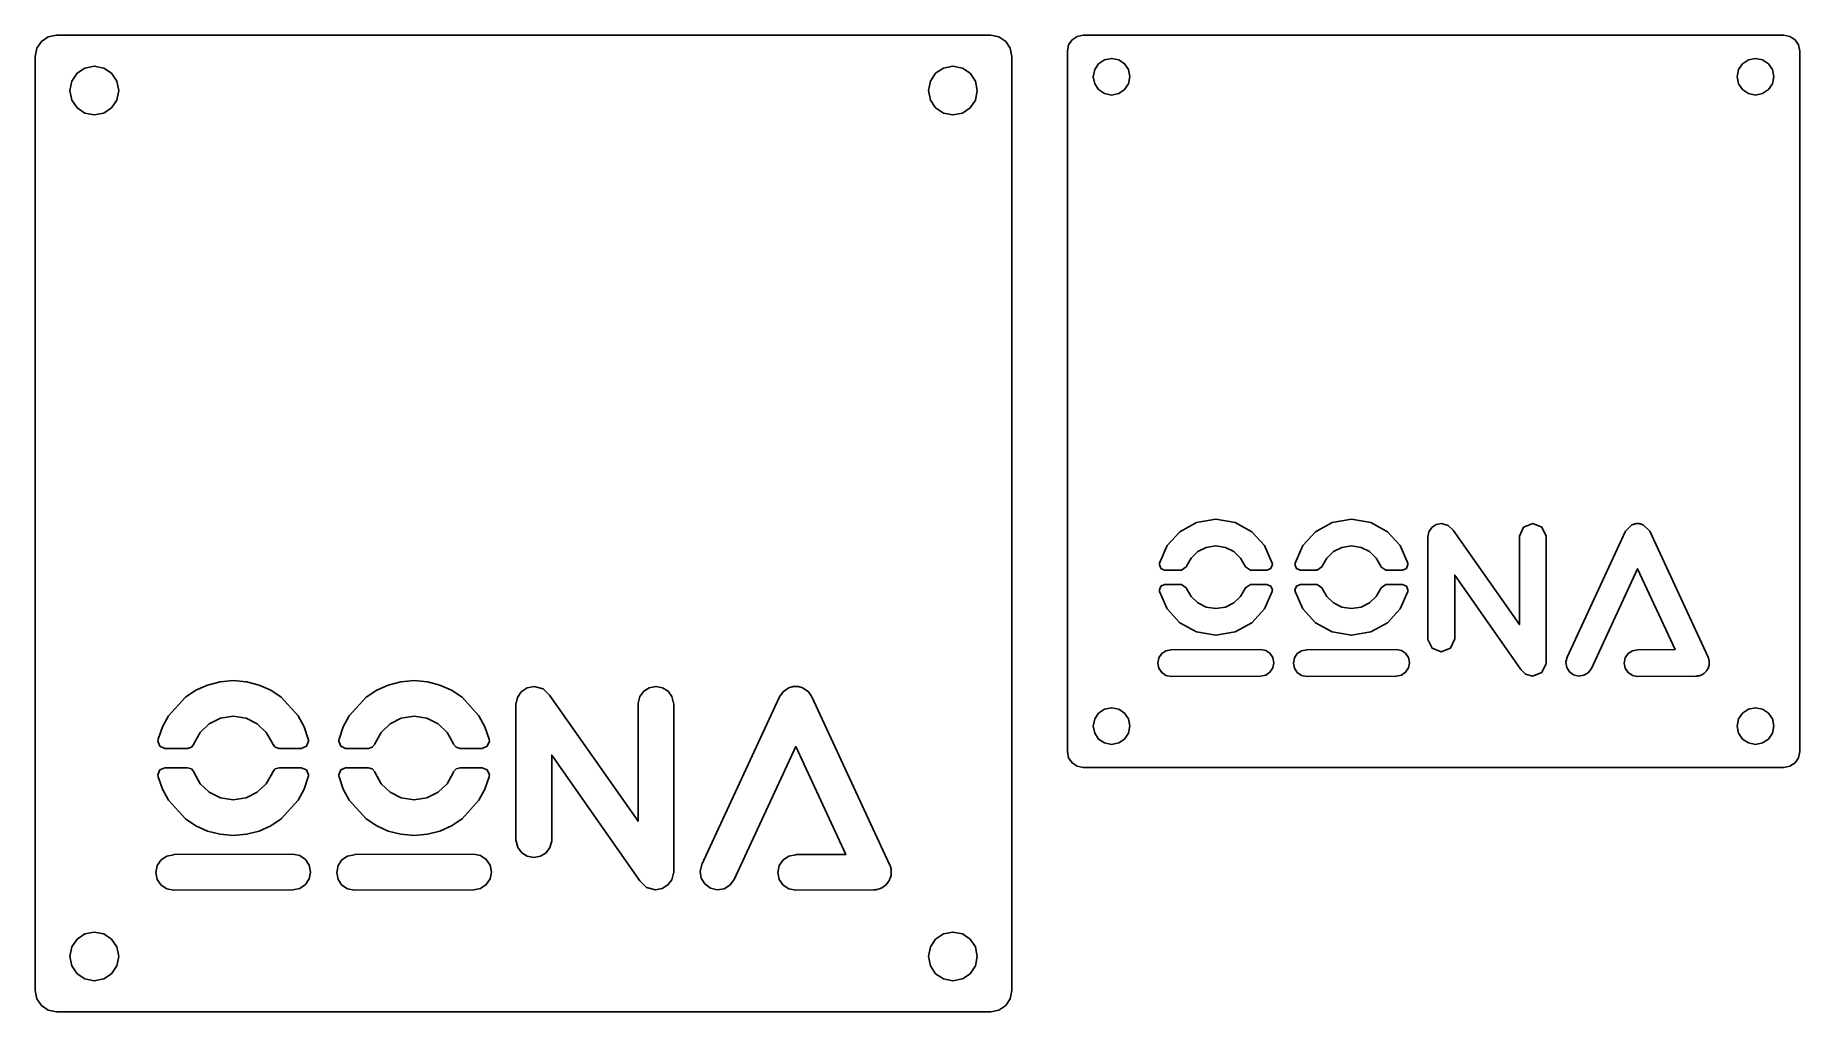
# Model space of a CAD drawing. Extents: x 71.5 to 143.8, y 26.8 to 66.8.
import ezdxf

# ---------------------------------------------------------------- set-up
doc = ezdxf.new("R2010")
doc.units = 0
doc.layers.add('Layer_1', color=7, linetype='CONTINUOUS')

msp = doc.modelspace()

# ---------------------------------------------------------------- linework, layer by layer
at = {"layer": 'Layer_1', "color": 7}
for points in [[(110.635742, 66.80048), (72.368173, 66.80048), (72.030002, 66.732179), (71.75381, 66.545907), (71.567577, 66.26961), (71.499281, 65.931236), (71.499281, 27.664019), (71.567577, 27.325645), (71.75381, 27.049348), (72.030002, 26.863076), (72.368173, 26.794775), (110.635742, 26.794775), (110.974062, 26.863076), (111.250237, 27.049348), (111.436388, 27.325645), (111.504634, 27.664019), (111.504634, 65.931236), (111.436388, 66.26961), (111.250237, 66.545907), (110.974062, 66.732179), (110.635742, 66.80048)], [(143.126152, 66.80048), (114.429444, 66.80048), (114.17583, 66.749272), (113.968716, 66.609627), (113.829071, 66.402514), (113.777863, 66.1489), (113.777863, 37.452191), (113.829071, 37.198577), (113.968716, 36.991463), (114.17583, 36.851819), (114.429444, 36.800611), (143.126152, 36.800611), (143.379767, 36.851819), (143.58688, 36.991463), (143.726525, 37.198577), (143.777733, 37.452191), (143.777733, 66.1489), (143.726525, 66.402514), (143.58688, 66.609627), (143.379767, 66.749272), (143.126152, 66.80048)], [(116.340018, 65.103653), (116.281071, 64.81174), (116.120326, 64.57334), (115.881925, 64.412594), (115.590012, 64.353647), (115.298155, 64.412594), (115.059876, 64.57334), (114.899251, 64.81174), (114.84036, 65.103653), (114.899251, 65.395565), (115.059876, 65.633966), (115.298155, 65.794712), (115.590012, 65.853658), (115.881925, 65.794712), (116.120326, 65.633966), (116.281071, 65.395565), (116.340018, 65.103653)], [(142.715482, 65.103653), (142.656535, 64.81174), (142.49579, 64.57334), (142.257389, 64.412594), (141.965477, 64.353647), (141.673619, 64.412594), (141.43534, 64.57334), (141.274716, 64.81174), (141.215824, 65.103653), (141.274716, 65.395565), (141.43534, 65.633966), (141.673619, 65.794712), (141.965477, 65.853658), (142.257389, 65.794712), (142.49579, 65.633966), (142.656535, 65.395565), (142.715482, 65.103653)], [(74.915897, 64.537761), (74.837316, 64.148426), (74.623004, 63.830529), (74.305107, 63.616217), (73.915772, 63.537636), (73.526642, 63.616217), (73.20885, 63.830529), (72.994576, 64.148426), (72.916, 64.537761), (72.994576, 64.927095), (73.20885, 65.244992), (73.526642, 65.459304), (73.915772, 65.537886), (74.305107, 65.459304), (74.623004, 65.244992), (74.837316, 64.927095), (74.915897, 64.537761)], [(110.08809, 64.537761), (110.009509, 64.148426), (109.795196, 63.830529), (109.4773, 63.616217), (109.087965, 63.537636), (108.698835, 63.616217), (108.381043, 63.830529), (108.166769, 64.148426), (108.088193, 64.537761), (108.166769, 64.927095), (108.381043, 65.244992), (108.698835, 65.459304), (109.087965, 65.537886), (109.4773, 65.459304), (109.795196, 65.244992), (110.009509, 64.927095), (110.08809, 64.537761)], [(116.340018, 38.497257), (116.281071, 38.205345), (116.120326, 37.966944), (115.881925, 37.806199), (115.590012, 37.747252), (115.298155, 37.806199), (115.059876, 37.966944), (114.899251, 38.205345), (114.84036, 38.497257), (114.899251, 38.78917), (115.059876, 39.027571), (115.298155, 39.188316), (115.590012, 39.247263), (115.881925, 39.188316), (116.120326, 39.027571), (116.281071, 38.78917), (116.340018, 38.497257)], [(142.715482, 38.497257), (142.656535, 38.205345), (142.49579, 37.966944), (142.257389, 37.806199), (141.965477, 37.747252), (141.673619, 37.806199), (141.43534, 37.966944), (141.274716, 38.205345), (141.215824, 38.497257), (141.274716, 38.78917), (141.43534, 39.027571), (141.673619, 39.188316), (141.965477, 39.247263), (142.257389, 39.188316), (142.49579, 39.027571), (142.656535, 38.78917), (142.715482, 38.497257)], [(74.915897, 29.05763), (74.837316, 28.668295), (74.623004, 28.350398), (74.305107, 28.136086), (73.915772, 28.057505), (73.526642, 28.136086), (73.20885, 28.350398), (72.994576, 28.668295), (72.916, 29.05763), (72.994576, 29.446964), (73.20885, 29.764861), (73.526642, 29.979173), (73.915772, 30.057755), (74.305107, 29.979173), (74.623004, 29.764861), (74.837316, 29.446964), (74.915897, 29.05763)], [(110.08809, 29.05763), (110.009509, 28.668295), (109.795196, 28.350398), (109.4773, 28.136086), (109.087965, 28.057505), (108.698835, 28.136086), (108.381043, 28.350398), (108.166769, 28.668295), (108.088193, 29.05763), (108.166769, 29.446964), (108.381043, 29.764861), (108.698835, 29.979173), (109.087965, 30.057755), (109.4773, 29.979173), (109.795196, 29.764861), (110.009509, 29.446964), (110.08809, 29.05763)]]:
    msp.add_lwpolyline(points, dxfattribs=at)
for points in [[(119.859558, 46.972058), (119.066908, 46.836458), (118.387814, 46.46053), (117.868567, 45.891674), (117.555478, 45.175645), (117.548874, 45.150838), (117.545572, 45.113356), (117.606758, 44.959568), (117.756689, 44.890116), (117.757253, 44.890116), (117.769925, 44.888987), (117.783161, 44.890116), (118.431939, 44.890116), (118.445176, 44.888987), (118.458412, 44.890116), (118.649132, 45.0202), (118.659038, 45.048866), (118.847004, 45.382901), (119.12206, 45.64528), (119.466019, 45.817258), (119.859586, 45.878444), (120.253153, 45.816708), (120.597112, 45.64528), (120.872718, 45.382901), (121.060684, 45.048866), (121.070054, 45.021857), (121.274005, 44.890118), (121.949244, 44.890118), (122.108544, 44.956263), (122.174138, 45.115013), (122.170272, 45.153048), (122.164204, 45.175654), (121.851115, 45.891683), (121.331871, 46.461089), (120.652774, 46.836467), (119.859575, 46.972066), (119.859558, 46.972058)], [(125.414704, 46.972058), (124.622058, 46.836458), (123.94296, 46.46108), (123.423714, 45.891674), (123.110625, 45.175645), (123.104021, 45.150838), (123.100719, 45.113356), (123.161905, 44.959568), (123.311835, 44.890116), (123.3124, 44.890116), (123.325072, 44.888987), (123.338308, 44.890116), (123.987089, 44.890116), (124.000325, 44.888987), (124.013561, 44.890116), (124.204281, 45.0202), (124.214215, 45.048866), (124.402178, 45.382901), (124.677235, 45.645831), (125.021744, 45.817258), (125.414761, 45.878444), (125.808328, 45.817258), (126.152839, 45.64528), (126.427896, 45.382901), (126.615859, 45.048866), (126.625229, 45.021857), (126.829177, 44.890118), (127.504416, 44.890118), (127.663716, 44.956263), (127.72931, 45.115013), (127.725444, 45.153048), (127.71994, 45.175654), (127.406852, 45.891683), (126.887605, 46.461089), (126.207957, 46.836467), (125.414758, 46.972066), (125.414704, 46.972058)], [(129.102335, 46.795118), (128.884604, 46.751021), (128.707114, 46.631407), (128.5875, 46.453364), (128.543403, 46.236186), (128.543403, 42.045296), (128.546225, 42.045296), (128.72096, 41.686453), (129.094684, 41.53928), (129.468406, 41.686453), (129.643141, 42.045296), (129.645399, 42.045296), (129.645399, 44.685617), (132.351865, 40.81829), (132.551404, 40.620404), (132.830872, 40.544887), (133.210108, 40.693714), (133.387047, 41.057518), (133.38987, 41.072391), (133.38987, 41.539822), (133.38987, 46.269248), (133.388176, 46.282484), (133.217849, 46.646286), (132.843022, 46.795116), (132.468747, 46.646286), (132.29787, 46.284138), (132.295048, 46.269265), (132.295048, 42.654396), (129.578108, 46.527236), (129.379119, 46.721264), (129.102409, 46.795127), (129.102335, 46.795118)], [(137.109841, 46.79399), (137.089436, 46.791732), (137.055262, 46.78843), (137.040925, 46.785608), (137.002342, 46.777338), (136.993537, 46.775081), (136.951093, 46.761844), (136.948271, 46.760716), (136.905828, 46.743613), (136.640694, 46.476825), (134.251725, 41.322962), (134.25229, 41.322962), (134.201577, 41.111849), (134.234098, 40.90459), (134.342135, 40.724894), (134.516873, 40.596463), (134.727987, 40.545197), (134.935245, 40.577721), (135.114388, 40.685758), (135.243372, 40.860493), (135.243937, 40.860493), (137.13736, 44.94555), (138.671943, 41.63385), (137.13681, 41.625044), (136.92404, 41.582048), (136.750408, 41.464641), (136.632998, 41.291006), (136.590004, 41.078239), (136.632998, 40.865469), (136.750408, 40.691284), (136.92404, 40.574427), (137.13681, 40.531433), (137.13681, 40.530869), (139.526329, 40.544105), (139.526329, 40.545234), (139.540101, 40.545234), (139.55774, 40.546363), (139.595775, 40.549665), (139.608447, 40.551923), (139.650891, 40.559627), (139.657495, 40.561321), (139.704346, 40.575093), (139.707648, 40.576222), (139.756707, 40.596062), (139.757836, 40.596627), (139.759529, 40.597755), (139.804177, 40.621462), (139.810781, 40.625329), (139.847712, 40.650136), (139.858183, 40.657841), (139.888499, 40.682648), (139.90007, 40.693683), (139.925978, 40.719026), (139.937013, 40.731698), (139.96072, 40.760361), (139.969525, 40.772496), (139.991567, 40.805019), (139.997634, 40.81549), (140.016938, 40.851868), (140.021905, 40.861238), (140.037879, 40.900374), (140.041746, 40.91028), (140.053881, 40.948865), (140.057183, 40.962638), (140.064916, 40.998466), (140.068218, 41.01777), (140.07104, 41.048639), (140.072734, 41.075648), (140.073298, 41.091622), (140.072734, 41.101556), (140.073298, 41.101556), (140.072169, 41.131322), (140.069911, 41.156129), (140.065509, 41.183138), (140.060005, 41.210711), (140.054502, 41.233853), (140.045132, 41.26417), (140.038528, 41.283474), (140.025857, 41.315444), (140.022555, 41.323148), (137.634139, 46.477012), (137.369002, 46.743799), (137.326559, 46.760337), (137.323737, 46.762031), (137.281293, 46.775267), (137.271924, 46.777525), (137.233891, 46.785794), (137.219018, 46.788616), (137.185948, 46.791918), (137.165007, 46.794176), (137.137434, 46.794176), (137.109889, 46.794176), (137.109841, 46.79399)], [(117.770453, 44.299741), (117.757217, 44.298612), (117.607286, 44.22916), (117.54555, 44.075371), (117.549416, 44.037886), (117.555484, 44.013079), (117.868573, 43.29705), (118.38837, 42.728197), (119.067467, 42.352269), (119.860114, 42.21667), (120.653313, 42.352269), (121.332961, 42.728197), (121.852207, 43.29705), (122.164746, 44.013079), (122.170249, 44.035685), (122.174116, 44.07427), (122.108522, 44.23302), (121.949221, 44.298615), (121.273982, 44.298615), (121.070582, 44.166876), (121.060676, 44.139867), (120.873263, 43.805832), (120.597653, 43.543453), (120.253695, 43.372025), (119.860128, 43.310289), (119.467111, 43.372025), (119.123152, 43.543453), (118.847545, 43.805832), (118.659583, 44.139867), (118.649112, 44.16853), (118.458942, 44.298617), (118.458378, 44.298617), (118.445142, 44.299746), (118.43247, 44.298617), (117.783689, 44.298617), (117.783125, 44.298617), (117.770453, 44.299746), (117.770453, 44.299741)], [(123.325599, 44.299741), (123.312363, 44.298612), (123.162433, 44.22916), (123.100696, 44.075371), (123.104563, 44.037886), (123.110631, 44.013079), (123.42372, 43.29705), (123.943516, 42.728197), (124.622614, 42.352269), (125.415263, 42.21667), (126.20846, 42.352269), (126.88811, 42.728197), (127.407354, 43.29705), (127.719892, 44.013079), (127.725396, 44.035685), (127.729262, 44.07427), (127.663668, 44.23302), (127.504368, 44.298615), (126.829129, 44.298615), (126.625731, 44.166876), (126.615797, 44.139867), (126.428384, 43.805832), (126.152777, 43.543453), (125.808819, 43.372025), (125.415252, 43.310289), (125.022235, 43.372025), (124.678276, 43.543453), (124.402669, 43.805832), (124.214704, 44.139867), (124.204233, 44.16853), (124.014063, 44.298617), (124.013499, 44.298617), (124.000827, 44.299746), (124.000263, 44.299746), (123.987591, 44.298617), (123.33881, 44.298617), (123.338246, 44.298617), (123.325574, 44.299746), (123.325599, 44.299741)], [(121.690144, 41.638473), (118.028421, 41.625801), (118.028421, 41.625236), (117.815651, 41.58224), (117.642019, 41.465383), (117.524609, 41.291198), (117.481615, 41.078431), (117.524609, 40.865661), (117.642019, 40.692029), (117.815651, 40.574619), (118.028421, 40.531625), (121.690144, 40.544297), (121.690144, 40.544861), (121.902911, 40.587855), (122.077096, 40.705265), (122.193953, 40.8789), (122.23695, 41.091667), (122.193953, 41.304437), (122.077096, 41.478622), (121.902911, 41.595479), (121.690144, 41.638473), (121.690144, 41.638473)], [(127.245841, 41.638473), (123.584118, 41.625801), (123.584118, 41.625236), (123.37135, 41.58224), (123.197716, 41.465383), (123.080309, 41.291198), (123.037312, 41.078431), (123.080309, 40.865661), (123.197716, 40.692029), (123.37135, 40.574619), (123.584118, 40.531625), (127.245841, 40.544297), (127.245841, 40.544861), (127.458611, 40.587855), (127.632796, 40.705265), (127.749653, 40.8789), (127.792647, 41.091667), (127.749653, 41.304437), (127.632796, 41.478622), (127.458611, 41.595479), (127.245841, 41.638473), (127.245841, 41.638473)], [(79.609817, 40.359139), (79.066319, 40.312838), (78.552588, 40.178339), (78.076888, 39.963918), (77.646939, 39.677285), (76.954064, 38.918262), (76.707119, 38.461855), (76.536793, 37.963558), (76.528524, 37.929934), (76.523556, 37.880325), (76.605689, 37.675271), (76.805228, 37.582668), (76.822867, 37.580975), (76.840506, 37.582668), (77.705915, 37.582668), (77.72299, 37.580975), (77.740629, 37.582668), (77.741193, 37.582668), (77.893328, 37.635032), (77.994753, 37.7563), (78.008525, 37.794335), (78.258777, 38.240269), (78.626439, 38.589739), (79.085051, 38.818491), (79.609806, 38.900623), (80.134564, 38.818491), (80.593176, 38.590289), (80.960835, 38.240269), (81.211087, 37.794885), (81.223759, 37.757954), (81.332349, 37.631727), (81.496058, 37.582668), (82.396195, 37.582668), (82.607861, 37.67031), (82.695502, 37.881976), (82.690535, 37.933242), (82.682831, 37.963005), (82.512507, 38.461305), (82.265562, 38.918262), (81.573235, 39.677285), (81.143286, 39.963918), (80.667589, 40.178339), (80.153857, 40.312838), (79.609806, 40.359139), (79.609817, 40.359139)], [(87.0176, 40.359139), (86.474102, 40.312838), (85.960368, 40.178339), (85.484671, 39.963918), (85.054722, 39.677285), (84.361844, 38.918262), (84.1149, 38.461855), (83.944576, 37.963558), (83.936307, 37.929934), (83.931339, 37.880325), (84.013472, 37.675271), (84.213562, 37.582668), (84.230664, 37.580975), (84.248303, 37.582668), (85.113709, 37.582668), (85.131348, 37.580975), (85.148987, 37.582668), (85.301675, 37.635032), (85.4031, 37.7563), (85.416873, 37.794335), (85.667125, 38.240269), (86.034234, 38.589739), (86.492845, 38.818491), (87.017603, 38.900623), (87.542359, 38.818491), (88.00097, 38.590289), (88.368632, 38.240269), (88.618884, 37.794885), (88.63212, 37.757954), (88.740158, 37.631727), (88.903869, 37.582668), (89.804003, 37.582668), (90.01567, 37.67031), (90.103314, 37.881976), (90.098347, 37.933242), (90.091178, 37.963005), (89.920854, 38.461305), (89.67391, 38.918262), (88.981032, 39.677285), (88.551083, 39.963918), (88.075383, 40.178339), (87.561651, 40.312838), (87.017603, 40.359139), (87.0176, 40.359139)], [(91.933889, 40.122668), (91.643951, 40.06424), (91.40748, 39.904386), (91.247626, 39.667915), (91.189198, 39.377977), (91.189198, 33.788653), (91.1925, 33.788653), (91.26581, 33.52407), (91.425113, 33.310199), (91.651661, 33.166881), (91.92396, 33.114518), (92.196262, 33.166881), (92.42226, 33.310199), (92.582114, 33.52407), (92.655424, 33.788653), (92.658246, 33.788653), (92.658246, 37.309816), (96.267603, 32.152095), (96.53384, 31.888615), (96.907011, 31.788293), (97.183171, 31.84121), (97.412477, 31.986729), (97.573984, 32.203357), (97.648398, 32.471248), (97.6517, 32.491089), (97.6517, 33.114515), (97.6517, 39.421518), (97.648878, 39.439157), (97.579976, 39.707048), (97.421776, 39.923676), (97.195778, 40.069749), (96.922376, 40.122665), (96.648973, 40.069749), (96.423525, 39.92478), (96.265328, 39.708152), (96.195873, 39.441361), (96.192007, 39.421521), (96.192007, 34.601143), (92.568889, 39.766021), (92.303202, 40.02454), (91.933889, 40.122657), (91.933889, 40.122668)], [(102.650064, 40.122104), (102.613133, 40.120975), (102.585588, 40.119282), (102.540937, 40.114314), (102.521633, 40.110448), (102.470371, 40.099413), (102.457699, 40.096111), (102.401474, 40.078472), (102.397608, 40.076779), (102.340833, 40.054173), (102.129717, 39.904242), (101.988056, 39.698638), (98.802582, 32.826086), (98.802582, 32.825522), (98.734784, 32.54385), (98.778328, 32.267693), (98.922197, 32.028464), (99.15536, 31.856484), (99.437032, 31.788686), (99.712639, 31.832232), (99.952418, 31.976098), (100.124395, 32.209262), (100.12496, 32.209262), (102.650076, 37.656924), (104.69674, 33.240586), (102.648975, 33.229551), (102.648975, 33.228987), (102.365099, 33.171659), (102.133586, 33.015113), (101.977594, 32.783053), (101.920269, 32.499727), (101.977594, 32.215851), (102.133586, 31.983791), (102.365099, 31.827796), (102.648975, 31.770471), (102.648975, 31.769906), (105.836102, 31.787545), (105.836102, 31.78811), (105.854305, 31.789239), (105.878012, 31.790368), (105.928174, 31.79477), (105.945249, 31.797592), (106.001473, 31.808063), (106.010843, 31.810885), (106.073679, 31.82906), (106.077546, 31.830754), (106.14259, 31.856662), (106.144283, 31.857226), (106.147105, 31.858919), (106.206637, 31.890339), (106.215442, 31.895842), (106.264498, 31.928363), (106.278271, 31.938833), (106.31851, 31.971907), (106.334484, 31.986244), (106.369211, 32.020971), (106.384084, 32.03751), (106.414954, 32.074992), (106.427089, 32.09153), (106.456302, 32.135074), (106.464571, 32.148846), (106.491016, 32.197905), (106.496519, 32.210577), (106.51856, 32.26184), (106.522963, 32.275076), (106.539501, 32.326889), (106.543904, 32.345064), (106.55381, 32.393022), (106.558213, 32.41893), (106.562615, 32.460273), (106.564309, 32.496101), (106.565438, 32.517606), (106.564873, 32.530278), (106.562615, 32.569967), (106.559793, 32.603591), (106.554826, 32.639419), (106.547658, 32.676351), (106.539953, 32.706667), (106.527817, 32.747459), (106.518448, 32.773904), (106.500809, 32.815797), (106.496942, 32.825731), (106.497507, 32.826295), (103.312033, 39.698847), (103.169819, 39.905002), (102.958152, 40.054382), (102.901928, 40.076988), (102.898061, 40.078681), (102.841837, 40.09632), (102.829701, 40.099622), (102.777888, 40.110657), (102.759149, 40.114523), (102.713951, 40.11949), (102.686378, 40.121184), (102.649996, 40.122313), (102.650064, 40.122104)], [(76.823423, 36.795519), (76.805784, 36.793826), (76.605694, 36.701221), (76.523562, 36.496169), (76.528529, 36.44656), (76.536798, 36.412936), (76.707125, 35.914636), (76.95407, 35.458229), (77.646945, 34.699207), (78.076893, 34.412576), (78.552593, 34.198152), (79.066325, 34.063656), (79.609823, 34.017355), (80.153874, 34.063656), (80.667606, 34.198152), (81.143303, 34.412576), (81.573251, 34.699207), (82.26613, 35.458229), (82.513074, 35.915186), (82.683401, 36.413486), (82.690569, 36.443252), (82.695536, 36.494515), (82.607895, 36.706182), (82.396779, 36.793826), (81.496092, 36.793826), (81.332383, 36.744767), (81.224343, 36.618538), (81.211107, 36.581606), (80.960855, 36.136226), (80.593195, 35.786202), (80.134584, 35.55745), (79.609826, 35.475868), (79.08507, 35.558), (78.626459, 35.786756), (78.25935, 36.136226), (78.009098, 36.582159), (77.995326, 36.620192), (77.893901, 36.74146), (77.741216, 36.793826), (77.723577, 36.795519), (77.705938, 36.793826), (76.841079, 36.793826), (76.82344, 36.795519), (76.823423, 36.795519)], [(84.231206, 36.795519), (84.213567, 36.793826), (84.014028, 36.701221), (83.931895, 36.496169), (83.936863, 36.44656), (83.944595, 36.412936), (84.114919, 35.914636), (84.361864, 35.458229), (85.054742, 34.699207), (85.484691, 34.412576), (85.960387, 34.198152), (86.474122, 34.063656), (87.01762, 34.017355), (87.561668, 34.063656), (88.0754, 34.198152), (88.5511, 34.412576), (88.981599, 34.699207), (89.673927, 35.458229), (89.920871, 35.915186), (90.091195, 36.413486), (90.0989, 36.443252), (90.098335, 36.443252), (90.103302, 36.494515), (90.015658, 36.706182), (89.804545, 36.793826), (88.903858, 36.793826), (88.740147, 36.744767), (88.632109, 36.618538), (88.618873, 36.581606), (88.368621, 36.136226), (88.000959, 35.786202), (87.542347, 35.55745), (87.017592, 35.475868), (86.492834, 35.558), (86.034222, 35.786756), (85.667113, 36.136226), (85.416861, 36.582159), (85.403089, 36.620192), (85.301664, 36.74146), (85.148976, 36.793826), (85.131337, 36.795519), (85.113698, 36.793826), (84.248842, 36.793826), (84.231203, 36.795519), (84.231206, 36.795519)], [(82.050049, 33.247348), (77.167935, 33.229709), (77.167935, 33.22858), (76.884059, 33.171256), (76.651996, 33.01526), (76.496003, 32.7832), (76.438675, 32.499324), (76.496003, 32.215448), (76.651996, 31.983938), (76.884059, 31.827943), (77.167935, 31.770618), (77.167935, 31.770053), (82.050049, 31.787692), (82.050049, 31.788257), (82.333925, 31.845582), (82.565435, 32.002127), (82.721981, 32.233637), (82.779306, 32.517513), (82.721981, 32.801389), (82.565435, 33.032899), (82.333925, 33.188894), (82.050049, 33.246219), (82.050049, 33.247348), (82.050049, 33.247348)], [(89.458933, 33.247348), (84.576268, 33.229709), (84.576268, 33.22858), (84.292392, 33.171256), (84.060329, 33.01526), (83.904336, 32.7832), (83.847009, 32.499324), (83.904336, 32.215448), (84.060329, 31.983938), (84.292392, 31.827943), (84.576268, 31.770618), (84.576268, 31.770053), (89.458933, 31.787692), (89.458933, 31.788257), (89.742809, 31.845582), (89.974869, 32.002127), (90.130864, 32.233637), (90.188189, 32.517513), (90.130864, 32.801389), (89.974869, 33.032899), (89.742809, 33.188894), (89.458933, 33.246219), (89.458933, 33.247348), (89.458933, 33.247348)]]:
    msp.add_lwpolyline(points, close=True, dxfattribs=at)

doc.saveas('drawing.dxf')
